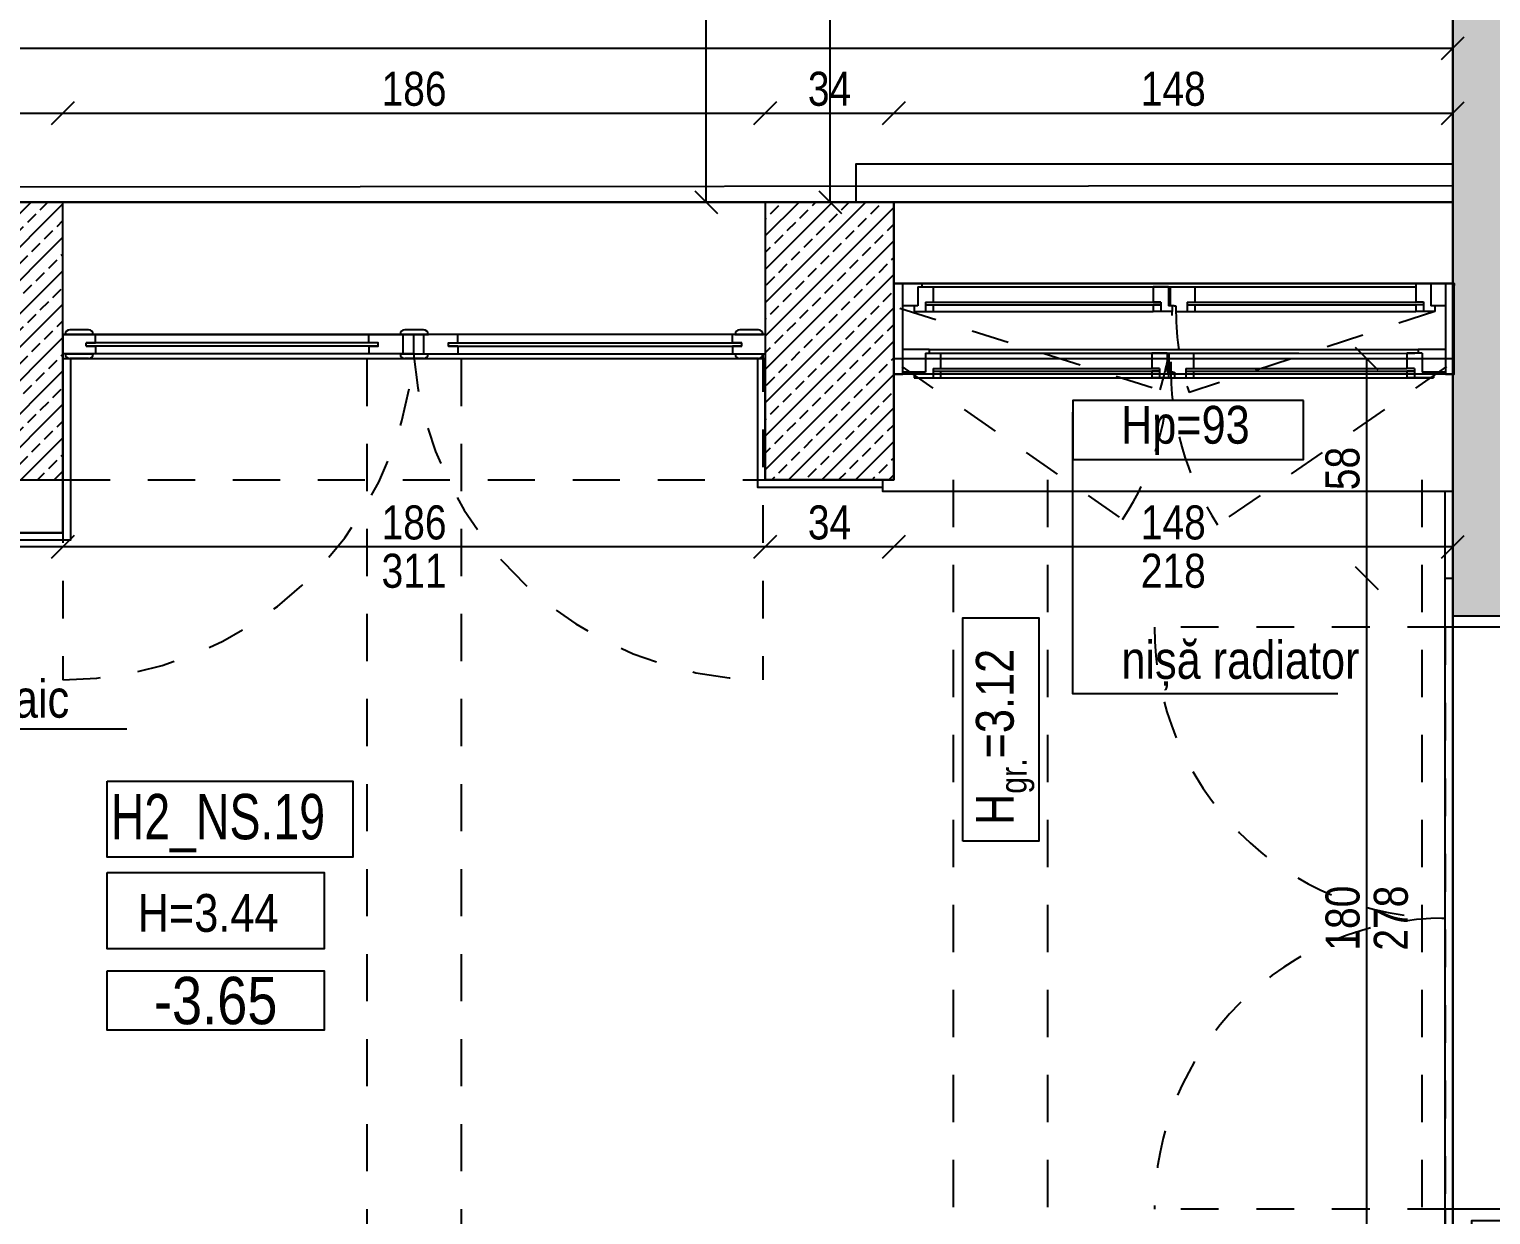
# Model space of a CAD drawing. Header units: metres. Extents: x 493 to 630, y -132 to -15.
# Drawn here: x 550.016 to 553.886, y -82.07 to -78.932 of the extents above; entities that cross this region are included whole.
import ezdxf
from ezdxf import colors
from ezdxf.entities.mleader import LeaderData, LeaderLine
from ezdxf.enums import TextEntityAlignment as Align
from ezdxf.math import Vec2, Vec3

# ---------------------------------------------------------------- set-up
doc = ezdxf.new("R2010")
doc.units = ezdxf.units.M
doc.header["$MEASUREMENT"] = 0
doc.header["$PDMODE"] = 3
doc.linetypes.add('HIDDEN', pattern=[0.375, 0.25, -0.125])
doc.linetypes.add('HIDDEN2', pattern=[0.1875, 0.125, -0.0625])
for name, color, linetype in [('a_caramida', 2, 'Continuous'), ('a_cote_100', 9, 'Continuous'), ('a_cote_50', 9, 'Continuous'), ('a_cote_500', 9, 'Continuous'), ('a_cote_nivel', 9, 'Continuous'), ('a_grinzi', 253, 'HIDDEN'), ('a_indicatii', 7, 'Continuous'), ('a_indicatii_text', 7, 'Continuous'), ('a_lemn', 22, 'Continuous'), ('a_pereti_hasuri', 253, 'Continuous'), ('a_punctat', 40, 'HIDDEN2'), ('a_scari_punctat', 40, 'HIDDEN2'), ('a_sticla', 4, 'Continuous'), ('a_tamplarie_ferestre', 6, 'Continuous'), ('a_tamplarie_usi', 6, 'Continuous'), ('a_text', 7, 'Continuous'), ('a_vederi', 74, 'Continuous'), ('a_vederi subtiri', 124, 'Continuous'), ('sticla', 140, 'Continuous')]:
    doc.layers.add(name, color=color, linetype=linetype)
doc.layers.add('a_suprafete', color=7, linetype='Continuous', plot=False)
doc.styles.add('ROMANS', font='ROMANS.shx', dxfattribs={"width": 0.75})
doc.styles.get("Standard").update_dxf_attribs({"font": 'ARIALN.TTF'})
doc.styles.add('Swiss Condensed Light', font='swisscl.ttf')
doc.dimstyles.new('50 cote', dxfattribs={"dimtxt": 0.09, "dimasz": 0.06, "dimexe": 0, "dimexo": 0, "dimgap": 0.018, "dimtad": 1, "dimdec": 1, "dimlfac": 100, "dimrnd": 0.5, "dimdsep": 46, "dimtxsty": 'Standard', "dimblk": 'OBLIQUE', "dimcen": 0.00045, "dimclrd": 256, "dimclrt": 4, "dimadec": 1, "dimazin": 0, "dimtfac": 1, "dimtdec": 1, "dimtix": 1, "dimtofl": 0, "dimtmove": 0, "dimatfit": 3, "dimldrblk": 'OBLIQUE', "dimfxl": 0, "dimtolj": 1, "dimtzin": 0, "dimarcsym": 0})
pattern_1 = [(45, (-4876.954644, 8292.469365), (-0.04419417382, 0.04419417382), []), (45, (-4876.91045, 8292.469365), (-0.04419417382, 0.04419417382), [0.03125, -0.015625])]

# ---------------------------------------------------------------- blocks, each defined once
blk = doc.blocks.new('_Oblique')
at = {"color": 0, "linetype": 'ByBlock', "lineweight": -2}
blk.add_line((-0.5, -0.5), (0.5, 0.5), dxfattribs=at)
blk = doc.blocks.new('*D49')
at = {"layer": 'a_cote_100', "lineweight": -2, "ltscale": 30}
blk.add_line((553.5579, -82.1846), (553.5579, -80.3846), dxfattribs=at)
at = {"layer": 'Defpoints', "color": 0, "ltscale": 30}
for p in [(553.5579, -80.3846), (553.7553, -80.3846), (553.8053, -82.1846)]:
    blk.add_point(p, dxfattribs=at)
at = {"layer": 'a_cote_100', "lineweight": -2, "ltscale": 30, "xscale": 0.06, "yscale": 0.06, "zscale": 0.06}
for p, rotation in [((553.5579, -80.3846), 90), ((553.5579, -82.1846), 270)]:
    blk.add_blockref('_Oblique', p, dxfattribs=dict(at, rotation=rotation))
at = {"layer": 'a_cote_100', "color": 4, "ltscale": 30, "char_height": 0.09, "attachment_point": 5, "rotation": 90}
for s, insert in [('\\A1;180', (553.4939, -81.2846)), ('\\A1;278', (553.6218, -81.2846))]:
    blk.add_mtext(s, dxfattribs=dict(at, insert=insert))
blk = doc.blocks.new('*D50')
at = {"layer": 'a_cote_100', "lineweight": -2, "ltscale": 30}
blk.add_line((553.5577, -80.3846), (553.5577, -79.8046), dxfattribs=at)
at = {"layer": 'Defpoints', "color": 0, "ltscale": 30}
for p in [(553.5577, -79.8046), (553.701, -79.8046), (553.7012, -80.3846)]:
    blk.add_point(p, dxfattribs=at)
at = {"layer": 'a_cote_100', "lineweight": -2, "ltscale": 30, "xscale": 0.06, "yscale": 0.06, "zscale": 0.06}
for p, rotation in [((553.5577, -79.8046), 90), ((553.5577, -80.3846), 270)]:
    blk.add_blockref('_Oblique', p, dxfattribs=dict(at, rotation=rotation))
at = {"layer": 'a_cote_100', "color": 4, "ltscale": 30, "insert": (553.4937, -80.0946), "char_height": 0.09, "attachment_point": 5, "rotation": 90}
blk.add_mtext('\\A1;58', dxfattribs=at)
blk = doc.blocks.new('COTE_NIVEL_DRAFT')
at = {"layer": 'a_cote_nivel'}
blk.add_lwpolyline([(-27.5, -2.5), (27.5, -2.5), (27.5, -17.5), (-27.5, -17.5)], close=True, dxfattribs=at)
blk = doc.blocks.new('cota nivel')
at = {"layer": 'a_cote_nivel', "xscale": 1.272727272727934, "yscale": 1.272727272727934, "zscale": 1.272727272727934}
blk.add_blockref('COTE_NIVEL_DRAFT', (0, 12.73), dxfattribs=at)
at = {"layer": 'a_cote_nivel', "style": 'ROMANS', "width": 0.6}
blk.add_attdef('COTA', text='', height=15.27, dxfattribs=at).set_placement((0, 0), align=Align.MIDDLE_CENTER)
blk = doc.blocks.new('*D98')
at = {"layer": 'a_cote_100', "lineweight": -2, "ltscale": 30}
blk.add_line((553.7853, -80.3019), (552.3053, -80.3019), dxfattribs=at)
at = {"layer": 'Defpoints', "color": 0, "ltscale": 30}
for p in [(552.3053, -80.0078), (553.7853, -80.0228), (552.3053, -80.3019)]:
    blk.add_point(p, dxfattribs=at)
at = {"layer": 'a_cote_100', "lineweight": -2, "ltscale": 30, "xscale": 0.06, "yscale": 0.06, "zscale": 0.06, "rotation": 180}
blk.add_blockref('_Oblique', (552.3053, -80.3019), dxfattribs=at)
at = {"layer": 'a_cote_100', "lineweight": -2, "ltscale": 30, "xscale": 0.06, "yscale": 0.06, "zscale": 0.06}
blk.add_blockref('_Oblique', (553.7853, -80.3019), dxfattribs=at)
at = {"layer": 'a_cote_100', "color": 4, "ltscale": 30, "char_height": 0.09, "attachment_point": 5}
for s, insert in [('\\A1;148', (553.0453, -80.2379)), ('\\A1;218', (553.0453, -80.3658))]:
    blk.add_mtext(s, dxfattribs=dict(at, insert=insert))
blk = doc.blocks.new('*D99')
at = {"layer": 'a_cote_100', "lineweight": -2, "ltscale": 30}
blk.add_line((552.3053, -80.3019), (551.9651, -80.3019), dxfattribs=at)
at = {"layer": 'Defpoints', "color": 0, "ltscale": 30}
for p in [(552.3053, -80.0078), (551.9651, -80.135), (551.9651, -80.3019)]:
    blk.add_point(p, dxfattribs=at)
at = {"layer": 'a_cote_100', "lineweight": -2, "ltscale": 30, "xscale": 0.06, "yscale": 0.06, "zscale": 0.06, "rotation": 180}
blk.add_blockref('_Oblique', (551.9651, -80.3019), dxfattribs=at)
at = {"layer": 'a_cote_100', "lineweight": -2, "ltscale": 30, "xscale": 0.06, "yscale": 0.06, "zscale": 0.06}
blk.add_blockref('_Oblique', (552.3053, -80.3019), dxfattribs=at)
at = {"layer": 'a_cote_100', "color": 4, "ltscale": 30, "insert": (552.1352, -80.2379), "char_height": 0.09, "attachment_point": 5}
blk.add_mtext('\\A1;34', dxfattribs=at)
blk = doc.blocks.new('*D100')
at = {"layer": 'a_cote_100', "lineweight": -2, "ltscale": 30}
blk.add_line((551.9651, -80.3019), (550.1053, -80.3019), dxfattribs=at)
at = {"layer": 'Defpoints', "color": 0, "ltscale": 30}
for p in [(550.1053, -80.135), (551.9651, -80.135), (550.1053, -80.3019)]:
    blk.add_point(p, dxfattribs=at)
at = {"layer": 'a_cote_100', "lineweight": -2, "ltscale": 30, "xscale": 0.06, "yscale": 0.06, "zscale": 0.06, "rotation": 180}
blk.add_blockref('_Oblique', (550.1053, -80.3019), dxfattribs=at)
at = {"layer": 'a_cote_100', "lineweight": -2, "ltscale": 30, "xscale": 0.06, "yscale": 0.06, "zscale": 0.06}
blk.add_blockref('_Oblique', (551.9651, -80.3019), dxfattribs=at)
at = {"layer": 'a_cote_100', "color": 4, "ltscale": 30, "char_height": 0.09, "attachment_point": 5}
for s, insert in [('\\A1;186', (551.0352, -80.2379)), ('\\A1;311', (551.0352, -80.3658))]:
    blk.add_mtext(s, dxfattribs=dict(at, insert=insert))
blk = doc.blocks.new('*D101')
at = {"layer": 'a_cote_100', "lineweight": -2, "ltscale": 30}
blk.add_line((550.1053, -80.3019), (549.7453, -80.3019), dxfattribs=at)
at = {"layer": 'Defpoints', "color": 0, "ltscale": 30}
for p in [(549.7453, -80.135), (550.1053, -80.135), (549.7453, -80.3019)]:
    blk.add_point(p, dxfattribs=at)
at = {"layer": 'a_cote_100', "lineweight": -2, "ltscale": 30, "xscale": 0.06, "yscale": 0.06, "zscale": 0.06, "rotation": 180}
blk.add_blockref('_Oblique', (549.7453, -80.3019), dxfattribs=at)
at = {"layer": 'a_cote_100', "lineweight": -2, "ltscale": 30, "xscale": 0.06, "yscale": 0.06, "zscale": 0.06}
blk.add_blockref('_Oblique', (550.1053, -80.3019), dxfattribs=at)
at = {"layer": 'a_cote_100', "color": 4, "ltscale": 30, "insert": (549.9253, -80.2379), "char_height": 0.09, "attachment_point": 5}
blk.add_mtext('\\A1;36', dxfattribs=at)
blk = doc.blocks.new('tampalrie subsol')
at = {"layer": 'a_punctat', "ltscale": 0.3}
for p, q in [((552.3216, -79.67), (553.0102, -79.8865)), ((553.7374, -79.6788), (553.0869, -79.8937)), ((552.3267, -79.825), (552.9112, -80.2293)), ((553.7688, -79.825), (553.1621, -80.2436))]:
    blk.add_line(p, q, dxfattribs=at)
for centre, radius, start, end in [((552.3591, -79.6792), 0.6832, 342.3399, 360), ((553.7374, -79.6788), 0.685, 180.0324, 198.2795), ((552.301, -79.8235), 0.7328, 326.3732, 0.6636), ((553.7934, -79.8299), 0.7547, 178.6926, 213.2324)]:
    blk.add_arc(centre, radius, start, end, dxfattribs=at)
at = {"layer": 'a_tamplarie_usi'}
for p, q in [((552.3791, -79.6046), (552.3291, -79.6046)), ((552.3691, -79.6142), (552.3691, -79.6642)), ((552.3691, -79.6142), (552.4091, -79.6142)), ((552.3791, -79.6042), (552.3791, -79.6142)), ((552.4091, -79.6142), (552.4091, -79.6542)), ((553.0324, -79.6142), (552.9924, -79.6142)), ((552.9924, -79.6142), (552.9924, -79.6542)), ((553.0324, -79.6142), (553.0324, -79.6642)), ((553.0374, -79.6142), (553.1024, -79.6142)), ((553.0374, -79.6142), (553.0374, -79.6642)), ((553.1024, -79.6142), (553.1024, -79.6542)), ((553.7274, -79.6046), (553.6874, -79.6046)), ((553.6874, -79.6046), (553.6874, -79.6542)), ((553.7655, -79.6046), (553.7274, -79.6046)), ((553.7274, -79.6046), (553.7274, -79.6638)), ((552.3691, -79.6642), (552.3291, -79.6642)), ((552.3591, -79.6642), (552.3591, -79.6792)), ((552.3891, -79.6542), (552.3891, -79.6792)), ((552.3891, -79.6542), (552.4091, -79.6542)), ((552.3891, -79.6612), (552.4091, -79.6612)), ((552.4091, -79.6612), (552.4091, -79.6792)), ((553.0124, -79.6542), (552.9924, -79.6542)), ((553.0124, -79.6612), (552.9924, -79.6612)), ((552.9924, -79.6612), (552.9924, -79.6792)), ((553.0124, -79.6542), (553.0124, -79.6792)), ((553.0474, -79.6642), (553.0324, -79.6642)), ((553.0424, -79.6642), (553.0424, -79.6792)), ((553.0474, -79.6642), (553.0524, -79.6642)), ((553.0524, -79.6642), (553.0524, -79.6792)), ((553.0824, -79.6542), (553.0824, -79.6792)), ((553.0824, -79.6542), (553.1024, -79.6542)), ((553.0824, -79.6612), (553.1024, -79.6612)), ((553.1024, -79.6612), (553.1024, -79.6792)), ((553.7074, -79.6542), (553.6874, -79.6542)), ((553.6874, -79.6608), (553.6874, -79.6788)), ((553.7074, -79.6612), (553.6874, -79.6612)), ((553.7074, -79.6538), (553.7074, -79.6788)), ((553.7655, -79.6638), (553.7274, -79.6638)), ((553.7374, -79.6638), (553.7374, -79.6788)), ((552.3591, -79.6792), (552.4091, -79.6792)), ((553.0424, -79.6792), (552.9924, -79.6792)), ((553.0524, -79.6792), (553.1024, -79.6792)), ((553.7374, -79.6788), (553.6874, -79.6788)), ((552.3991, -79.7796), (552.3291, -79.7796)), ((552.3991, -79.7796), (552.3991, -79.7896)), ((553.7655, -79.7796), (553.6938, -79.7796)), ((553.6938, -79.7796), (553.6938, -79.7896)), ((552.3891, -79.7896), (552.3891, -79.8396)), ((552.3891, -79.7896), (552.4291, -79.7896)), ((552.4291, -79.7896), (552.4291, -79.8296)), ((553.0288, -79.7896), (552.9888, -79.7896)), ((552.9888, -79.7896), (552.9888, -79.8296)), ((553.0288, -79.7896), (553.0288, -79.8396)), ((553.0338, -79.7896), (553.0988, -79.7896)), ((553.0338, -79.7896), (553.0338, -79.8396)), ((553.0988, -79.7896), (553.0988, -79.8296)), ((553.7038, -79.7896), (553.6638, -79.7896)), ((553.6638, -79.7896), (553.6638, -79.8299)), ((553.7038, -79.7896), (553.7038, -79.8396)), ((552.3891, -79.8396), (552.3291, -79.8396)), ((552.3591, -79.8396), (552.3591, -79.8546)), ((552.3591, -79.8546), (552.4291, -79.8546)), ((552.4091, -79.8296), (552.4091, -79.8546)), ((552.4091, -79.8296), (552.4291, -79.8296)), ((552.4091, -79.8366), (552.4291, -79.8366)), ((552.4291, -79.8366), (552.4291, -79.8546)), ((553.0088, -79.8296), (552.9888, -79.8296)), ((553.0088, -79.8366), (552.9888, -79.8366)), ((552.9888, -79.8366), (552.9888, -79.8546)), ((553.0388, -79.8546), (552.9888, -79.8546)), ((553.0088, -79.8296), (553.0088, -79.8546)), ((553.0438, -79.8396), (553.0288, -79.8396)), ((553.0388, -79.8396), (553.0388, -79.8546)), ((553.0438, -79.8396), (553.0488, -79.8396)), ((553.0488, -79.8396), (553.0488, -79.8546)), ((553.0488, -79.8546), (553.0988, -79.8546)), ((553.0788, -79.8296), (553.0788, -79.8546)), ((553.0788, -79.8296), (553.0988, -79.8296)), ((553.0788, -79.8366), (553.0988, -79.8366)), ((553.0988, -79.8366), (553.0988, -79.8546)), ((553.6838, -79.8299), (553.6638, -79.8299)), ((553.6838, -79.8369), (553.6638, -79.8369)), ((553.6638, -79.8369), (553.6638, -79.8546)), ((553.7338, -79.8546), (553.6638, -79.8546)), ((553.6838, -79.8299), (553.6838, -79.8546)), ((553.7655, -79.8396), (553.7038, -79.8396)), ((553.7338, -79.8396), (553.7338, -79.8546))]:
    blk.add_line(p, q, dxfattribs=at)
for points in [[(552.3291, -79.6046), (552.3053, -79.6046), (552.3053, -79.8449), (552.3291, -79.8449)], [(553.7893, -79.6046), (553.7655, -79.6046), (553.7655, -79.8446), (553.7893, -79.8446)]]:
    blk.add_lwpolyline(points, close=True, dxfattribs=at)
for points in [[(553.7674, -79.6046), (553.7893, -79.6046), (553.7893, -79.6101)], [(553.777, -79.6056), (553.777, -79.6056)], [(553.7874, -79.8446), (553.7655, -79.8446)], [(553.7838, -79.8446), (553.7838, -79.8446)]]:
    blk.add_lwpolyline(points, dxfattribs=at)
at = {"layer": 'a_vederi subtiri'}
for p, q in [((552.4091, -79.6792), (552.9924, -79.6792)), ((553.1024, -79.6788), (553.6874, -79.6788)), ((552.4216, -79.8546), (553.7338, -79.8546))]:
    blk.add_line(p, q, dxfattribs=at)
for points in [[(552.3791, -79.6046), (553.3797, -79.6046), (553.6874, -79.6046)], [(552.4052, -79.6142), (553.3798, -79.6142), (553.6874, -79.6142)], [(552.3991, -79.7796), (553.3776, -79.7796), (553.6938, -79.78)], [(552.4291, -79.7896), (553.3776, -79.7896), (553.6838, -79.79)]]:
    blk.add_lwpolyline(points, dxfattribs=at)
at = {"layer": 'sticla'}
for p, q in [((552.4091, -79.6542), (553.0124, -79.6542)), ((552.4091, -79.6612), (553.0124, -79.6612)), ((553.0824, -79.6542), (553.6874, -79.6542)), ((553.0824, -79.6612), (553.6874, -79.6612)), ((552.4291, -79.8296), (553.0088, -79.8296)), ((552.4291, -79.8366), (553.0088, -79.8366)), ((553.0788, -79.8296), (553.6638, -79.8296)), ((553.0788, -79.8366), (553.6838, -79.8366))]:
    blk.add_line(p, q, dxfattribs=at)
blk = doc.blocks.new('*D1158')
at = {"layer": 'a_cote_50', "lineweight": -2, "ltscale": 0.3}
blk.add_line((-7.3218, -53.4339), (-6.9618, -53.4339), dxfattribs=at)
at = {"layer": 'Defpoints', "color": 0, "ltscale": 0.3}
for p in [(-6.9618, -53.4339), (-7.3218, -53.6694), (-6.9618, -53.6694)]:
    blk.add_point(p, dxfattribs=at)
at = {"layer": 'a_cote_50', "lineweight": -2, "ltscale": 0.3, "xscale": 0.06, "yscale": 0.06, "zscale": 0.06}
for p, rotation in [((-7.3218, -53.4339), 179.9999999999994), ((-6.9618, -53.4339), 359.9999999999994)]:
    blk.add_blockref('_Oblique', p, dxfattribs=dict(at, rotation=rotation))
at = {"layer": 'a_cote_50', "color": 4, "ltscale": 0.3, "insert": (-7.1418, -53.37), "char_height": 0.09, "attachment_point": 5}
blk.add_mtext('\\A1;36', dxfattribs=at)
blk = doc.blocks.new('*D1159')
at = {"layer": 'a_cote_50', "lineweight": -2, "ltscale": 0.3}
blk.add_line((-6.9618, -53.4339), (-5.102, -53.4339), dxfattribs=at)
at = {"layer": 'Defpoints', "color": 0, "ltscale": 0.3}
for p in [(-5.102, -53.4339), (-6.9618, -53.6694), (-5.102, -53.6694)]:
    blk.add_point(p, dxfattribs=at)
at = {"layer": 'a_cote_50', "lineweight": -2, "ltscale": 0.3, "xscale": 0.06, "yscale": 0.06, "zscale": 0.06}
for p, rotation in [((-6.9618, -53.4339), 179.9999999999994), ((-5.102, -53.4339), 359.9999999999994)]:
    blk.add_blockref('_Oblique', p, dxfattribs=dict(at, rotation=rotation))
at = {"layer": 'a_cote_50', "color": 4, "ltscale": 0.3, "insert": (-6.0319, -53.37), "char_height": 0.09, "attachment_point": 5}
blk.add_mtext('\\A1;186', dxfattribs=at)
blk = doc.blocks.new('*D1160')
at = {"layer": 'a_cote_50', "lineweight": -2, "ltscale": 0.3}
blk.add_line((-5.102, -53.4339), (-4.7618, -53.4339), dxfattribs=at)
at = {"layer": 'Defpoints', "color": 0, "ltscale": 0.3}
for p in [(-4.7618, -53.4339), (-5.102, -53.6694), (-4.7618, -53.6694)]:
    blk.add_point(p, dxfattribs=at)
at = {"layer": 'a_cote_50', "lineweight": -2, "ltscale": 0.3, "xscale": 0.06, "yscale": 0.06, "zscale": 0.06}
for p, rotation in [((-5.102, -53.4339), 179.9999999999994), ((-4.7618, -53.4339), 359.9999999999994)]:
    blk.add_blockref('_Oblique', p, dxfattribs=dict(at, rotation=rotation))
at = {"layer": 'a_cote_50', "color": 4, "ltscale": 0.3, "insert": (-4.9319, -53.37), "char_height": 0.09, "attachment_point": 5}
blk.add_mtext('\\A1;34', dxfattribs=at)
blk = doc.blocks.new('*D1161')
at = {"layer": 'a_cote_50', "lineweight": -2, "ltscale": 0.3}
blk.add_line((-4.7618, -53.4339), (-3.2821, -53.4339), dxfattribs=at)
at = {"layer": 'Defpoints', "color": 0, "ltscale": 0.3}
for p in [(-3.2821, -53.4339), (-4.7618, -53.6694), (-3.2821, -53.6694)]:
    blk.add_point(p, dxfattribs=at)
at = {"layer": 'a_cote_50', "lineweight": -2, "ltscale": 0.3, "xscale": 0.06, "yscale": 0.06, "zscale": 0.06}
for p, rotation in [((-4.7618, -53.4339), 179.9999999999994), ((-3.2821, -53.4339), 359.9999999999994)]:
    blk.add_blockref('_Oblique', p, dxfattribs=dict(at, rotation=rotation))
at = {"layer": 'a_cote_50', "color": 4, "ltscale": 0.3, "insert": (-4.0219, -53.37), "char_height": 0.09, "attachment_point": 5}
blk.add_mtext('\\A1;148', dxfattribs=at)
blk = doc.blocks.new('*D1162')
at = {"layer": 'a_cote_50', "lineweight": -2, "ltscale": 0.3}
blk.add_line((-52.8521, -53.2624), (-3.2821, -53.2624), dxfattribs=at)
at = {"layer": 'Defpoints', "color": 0, "ltscale": 0.3}
for p in [(-3.2821, -53.2624), (-52.8521, -53.6694), (-3.2821, -53.6694)]:
    blk.add_point(p, dxfattribs=at)
at = {"layer": 'a_cote_50', "lineweight": -2, "ltscale": 0.3, "xscale": 0.06, "yscale": 0.06, "zscale": 0.06, "rotation": 180}
blk.add_blockref('_Oblique', (-52.8521, -53.2624), dxfattribs=at)
at = {"layer": 'a_cote_50', "lineweight": -2, "ltscale": 0.3, "xscale": 0.06, "yscale": 0.06, "zscale": 0.06}
blk.add_blockref('_Oblique', (-3.2821, -53.2624), dxfattribs=at)
at = {"layer": 'a_cote_50', "color": 4, "ltscale": 0.3, "insert": (-28.0671, -53.1984), "char_height": 0.09, "attachment_point": 5}
blk.add_mtext('\\A1;4957', dxfattribs=at)
blk = doc.blocks.new('*D1227')
at = {"layer": 'a_cote_50', "lineweight": -2, "ltscale": 0.3}
blk.add_line((-5.2586, -53.6694), (-5.2586, -38.3094), dxfattribs=at)
at = {"layer": 'Defpoints', "color": 0, "ltscale": 0.3}
for p in [(-5.2586, -38.3094), (-3.282, -38.3094), (-3.282, -53.6694)]:
    blk.add_point(p, dxfattribs=at)
at = {"layer": 'a_cote_50', "lineweight": -2, "ltscale": 0.3, "xscale": 0.06, "yscale": 0.06, "zscale": 0.06}
for p, rotation in [((-5.2586, -38.3094), 90), ((-5.2586, -53.6694), 270)]:
    blk.add_blockref('_Oblique', p, dxfattribs=dict(at, rotation=rotation))
at = {"layer": 'a_cote_50', "color": 4, "ltscale": 0.3, "insert": (-5.3225, -45.9894), "char_height": 0.09, "attachment_point": 5, "rotation": 90}
blk.add_mtext('\\A1;1536', dxfattribs=at)
blk = doc.blocks.new('*D1238')
at = {"layer": 'a_cote_50', "lineweight": -2, "ltscale": 0.3}
blk.add_line((-4.9302, -53.6694), (-4.9302, -51.4194), dxfattribs=at)
at = {"layer": 'Defpoints', "color": 0, "ltscale": 0.3}
for p in [(-4.9302, -51.4194), (-4.6553, -51.4194), (-4.6553, -53.6694)]:
    blk.add_point(p, dxfattribs=at)
at = {"layer": 'a_cote_50', "lineweight": -2, "ltscale": 0.3, "xscale": 0.06, "yscale": 0.06, "zscale": 0.06}
for p, rotation in [((-4.9302, -51.4194), 90), ((-4.9302, -53.6694), 270)]:
    blk.add_blockref('_Oblique', p, dxfattribs=dict(at, rotation=rotation))
at = {"layer": 'a_cote_50', "color": 4, "ltscale": 0.3, "insert": (-4.9942, -52.5444), "char_height": 0.09, "attachment_point": 5, "rotation": 90}
blk.add_mtext('\\A1;225', dxfattribs=at)
blk = doc.blocks.new('COTE EXY')
at = {"layer": 'a_cote_50', "ltscale": 0.3}
for base, p1, p2, picture, middle in [((-5.2586, -38.3094), (-3.282, -53.6694), (-3.282, -38.3094), '*D1227', (-5.3225, -45.9894)), ((-4.9302, -51.4194), (-4.6553, -53.6694), (-4.6553, -51.4194), '*D1238', (-4.9942, -52.5444))]:
    dim = blk.add_linear_dim(base=base, p1=p1, p2=p2, angle=90, dimstyle='50 cote', dxfattribs=at)
    dim.commit()
    dim.dimension.update_dxf_attribs({"geometry": picture, "text_midpoint": middle})
dim = blk.add_linear_dim(base=(-3.2821, -53.2624), p1=(-52.8521, -53.6694), p2=(-3.2821, -53.6694), dimstyle='50 cote', dxfattribs=at)
dim.commit()
dim.dimension.update_dxf_attribs({"geometry": '*D1162', "text_midpoint": (-28.0671, -53.1984)})
for base, p1, p2, picture, middle in [((-6.9618, -53.4339), (-7.3218, -53.6694), (-6.9618, -53.6694), '*D1158', (-7.1418, -53.37)), ((-5.102, -53.4339), (-6.9618, -53.6694), (-5.102, -53.6694), '*D1159', (-6.0319, -53.37)), ((-4.7618, -53.4339), (-5.102, -53.6694), (-4.7618, -53.6694), '*D1160', (-4.9319, -53.37)), ((-3.2821, -53.4339), (-4.7618, -53.6694), (-3.2821, -53.6694), '*D1161', (-4.0219, -53.37))]:
    dim = blk.add_linear_dim(base=base, p1=p1, p2=p2, angle=180, dimstyle='50 cote', override={"dimtmove": 1}, dxfattribs=at)
    dim.commit()
    dim.dimension.update_dxf_attribs({"geometry": picture, "text_midpoint": middle})

msp = doc.modelspace()

# ---------------------------------------------------------------- hatches: boundary and pattern name
at = {"layer": 'a_pereti_hasuri', "ltscale": 0.3}
h = msp.add_hatch(dxfattribs=at)
h.set_pattern_fill('ANSI33', color=256, scale=0.25, style=0)
h.set_pattern_definition(pattern_1)
edge = h.paths.add_edge_path()
edge.add_line((553.5851, -64.0309), (553.5851, -64.8596))
edge.add_line((553.5851, -64.8596), (554.0851, -64.8596))
edge.add_line((554.0851, -64.8596), (554.0851, -64.4396))
edge.add_line((554.0851, -64.4396), (558.4151, -64.4396))
edge.add_line((558.4151, -64.4396), (558.4151, -65.8896))
edge.add_line((558.4151, -65.8896), (560.1551, -65.8896))
edge.add_line((560.1551, -65.8896), (560.1551, -71.7996))
edge.add_line((560.1551, -71.7996), (557.2551, -71.7996))
edge.add_line((557.2551, -71.7996), (557.2551, -72.5796))
edge.add_line((557.2551, -72.5796), (556.7551, -72.5796))
edge.add_line((556.7551, -72.5796), (556.7551, -73.0496))
edge.add_line((556.7551, -73.0496), (557.3251, -73.0496))
edge.add_line((557.3251, -73.0496), (557.3251, -73.2496))
edge.add_line((557.3251, -73.2496), (557.8251, -73.2496))
edge.add_line((557.8251, -73.2496), (557.8251, -74.3996))
edge.add_line((557.8251, -74.3996), (557.3251, -74.3996))
edge.add_line((557.3251, -74.3996), (557.3251, -78.5696))
edge.add_line((557.3251, -78.5696), (556.5351, -78.5696))
edge.add_line((556.5351, -78.5696), (556.5351, -79.5396))
edge.add_line((556.5351, -79.5396), (556.3651, -79.5396))
edge.add_line((556.3651, -79.5396), (556.3651, -79.9896))
edge.add_line((556.3651, -79.9896), (554.8351, -79.9896))
edge.add_line((554.8351, -79.9896), (554.8351, -79.5396))
edge.add_line((554.8351, -79.5396), (554.1851, -79.5396))
edge.add_line((554.1851, -79.5396), (554.1851, -78.8996))
edge.add_line((554.1851, -78.8996), (553.7851, -78.8996))
edge.add_line((553.7851, -78.8996), (553.7851, -79.3896))
edge.add_line((553.7851, -79.3896), (553.7853, -80.4846))
edge.add_line((553.7853, -80.4846), (554.2605, -80.4846))
edge.add_line((554.2605, -80.4846), (554.2605, -80.1046))
edge.add_line((554.2605, -80.1046), (560.5705, -80.1046))
edge.add_line((560.5705, -80.1046), (560.5705, -80.0946))
edge.add_line((560.5705, -80.0946), (560.6605, -80.0946))
edge.add_line((560.6605, -80.0946), (560.9305, -79.8546))
edge.add_line((560.9305, -79.8546), (560.9305, -75.4046))
edge.add_line((560.9305, -75.4046), (561.3189, -75.4046))
edge.add_line((561.3189, -75.4046), (561.3205, -74.5846))
edge.add_line((561.3205, -74.5846), (560.8355, -74.5846))
edge.add_line((560.8355, -74.5846), (560.8355, -73.9843))
edge.add_line((560.8355, -73.9843), (560.5922, -73.9843))
edge.add_line((560.5922, -73.9843), (560.5922, -74.0643))
edge.add_line((560.5922, -74.0643), (560.1022, -74.0643))
edge.add_line((560.1022, -74.0643), (560.1022, -74.5943))
edge.add_line((560.1022, -74.5943), (559.7172, -74.5943))
edge.add_line((559.7172, -74.5943), (559.7172, -74.7343))
edge.add_line((559.7172, -74.7343), (559.9022, -74.7343))
edge.add_line((559.9022, -74.7343), (559.9022, -75.3843))
edge.add_line((559.9022, -75.3843), (560.3822, -75.3843))
edge.add_line((560.3822, -75.3843), (560.3822, -79.8543))
edge.add_line((560.3822, -79.8543), (557.9322, -79.8543))
edge.add_line((557.9322, -79.8543), (557.9322, -75.3843))
edge.add_line((557.9322, -75.3843), (558.6822, -75.3843))
edge.add_line((558.6822, -75.3843), (558.6822, -74.7343))
edge.add_line((558.6822, -74.7343), (558.8772, -74.7343))
edge.add_line((558.8772, -74.7343), (558.8772, -74.5943))
edge.add_line((558.8772, -74.5943), (557.8972, -74.5943))
edge.add_line((557.8972, -74.5943), (557.8972, -72.4143))
edge.add_line((557.8972, -72.4143), (558.4263, -72.4143))
edge.add_line((558.4263, -72.4143), (558.4263, -72.2143))
edge.add_line((558.4263, -72.2143), (559.6263, -72.2143))
edge.add_line((559.6263, -72.2143), (559.6262, -72.4157))
edge.add_line((559.6262, -72.4157), (559.9886, -72.4143))
edge.add_line((559.9886, -72.4143), (560.1072, -72.7643))
edge.add_line((560.1072, -72.7643), (560.1072, -72.9543))
edge.add_line((560.1072, -72.9543), (560.5922, -72.9543))
edge.add_line((560.5922, -72.9543), (560.5922, -73.0343))
edge.add_line((560.5922, -73.0343), (560.8355, -73.0343))
edge.add_line((560.8355, -73.0343), (560.8355, -72.7243))
edge.add_line((560.8355, -72.7243), (562.8755, -72.7243))
edge.add_line((562.8755, -72.7243), (562.8755, -74.6143))
edge.add_line((562.8755, -74.6143), (562.4205, -74.6143))
edge.add_line((562.4205, -74.6143), (562.4205, -75.4343))
edge.add_line((562.4205, -75.4343), (562.9905, -75.4343))
edge.add_line((562.9905, -75.4343), (562.9905, -77.9346))
edge.add_line((562.9905, -77.9346), (563.3205, -77.9346))
edge.add_line((563.3205, -77.9346), (563.3205, -75.4543))
edge.add_line((563.3205, -75.4543), (564.3507, -75.4543))
edge.add_line((564.3507, -75.4543), (564.3507, -74.9543))
edge.add_arc((564.8611, -76.0494), 1.2082, 63.4858, 114.9902, ccw=False)
edge.add_line((565.4005, -74.9682), (565.4005, -75.4543))
edge.add_line((565.4005, -75.4543), (570.1405, -75.4543))
edge.add_line((570.1405, -75.4543), (570.1405, -77.0396))
edge.add_line((570.1405, -77.0396), (570.8655, -77.0396))
edge.add_line((570.8655, -77.0396), (570.8655, -74.7411))
edge.add_line((570.8655, -74.7411), (570.6253, -74.7411))
edge.add_line((570.6253, -74.7411), (570.6253, -73.8333))
edge.add_line((570.6253, -73.8333), (569.7451, -73.8333))
edge.add_line((569.7451, -73.8333), (569.7451, -74.5033))
edge.add_line((569.7451, -74.5033), (563.8051, -74.5033))
edge.add_line((563.8051, -74.5033), (563.8051, -70.1633))
edge.add_line((563.8051, -70.1633), (562.9151, -70.1633))
edge.add_line((562.9151, -70.1633), (562.9151, -70.1933))
edge.add_line((562.9151, -70.1933), (562.9151, -72.3733))
edge.add_line((562.9151, -72.3733), (560.8151, -72.3733))
edge.add_line((560.8151, -72.3733), (560.8151, -70.2533))
edge.add_line((560.8151, -70.2533), (560.8151, -63.7033))
edge.add_line((560.8151, -63.7033), (561.1751, -63.7033))
edge.add_line((561.1751, -63.7033), (561.1751, -63.3461))
edge.add_line((561.1751, -63.3461), (560.7751, -63.3461))
edge.add_line((560.7751, -63.3461), (560.7751, -63.0761))
edge.add_line((560.7751, -63.0761), (560.1051, -63.0761))
edge.add_line((560.1051, -63.0761), (560.1051, -63.5161))
edge.add_line((560.1051, -63.5161), (552.9251, -63.5161))
edge.add_line((552.9251, -63.5161), (552.9251, -62.9761))
edge.add_line((552.9251, -62.9761), (552.4201, -62.9761))
edge.add_line((552.4201, -62.9761), (552.4276, -64.0296))
edge.add_line((552.4276, -64.0296), (553.5851, -64.0296))
h = msp.add_hatch(dxfattribs=at)
h.set_pattern_fill('ANSI33', color=256, scale=0.25, style=0)
h.set_pattern_definition(pattern_1)
h.paths.add_polyline_path([(549.7453, -79.3896), (549.7453, -80.1246), (550.1053, -80.1246), (550.1053, -79.3896)])
h.paths.add_polyline_path([(552.2551, -79.3896), (551.9651, -79.3896), (551.9651, -80.1246), (552.2551, -80.1246), (552.3053, -80.1246), (552.3053, -79.3896)])

# ---------------------------------------------------------------- linework, layer by layer
at = {"layer": 'a_caramida', "ltscale": 0.3}
msp.add_lwpolyline([(557.3251, -74.3996), (557.3251, -78.5696), (556.5351, -78.5696), (556.5351, -79.5396), (556.3651, -79.5396), (556.3651, -79.9896), (554.8351, -79.9896), (554.8351, -79.5396), (554.1851, -79.5396), (554.1851, -78.8996), (553.7851, -78.8996), (553.7851, -79.3896), (553.7851, -79.3896), (553.7853, -80.4846), (554.2605, -80.4846), (554.2605, -80.1046), (560.5705, -80.1046)], dxfattribs=at)
for points in [[(549.7453, -79.3896), (549.7453, -80.1246), (550.1053, -80.1246), (550.1053, -79.3896)], [(552.2551, -79.3896), (551.9651, -79.3896), (551.9651, -80.1246), (552.2551, -80.1246), (552.3053, -80.1246), (552.3053, -79.3896)]]:
    msp.add_lwpolyline(points, close=True, dxfattribs=at)
at = {"layer": 'a_cote_50', "ltscale": 0.3}
for points in [[(568.7453, -89.1211), (570.9453, -89.1211), (570.9453, -40.2745), (567.4818, -40.5631), (568.5645, -28.8028), (539.9527, -21.8688), (539.835, -22.3547), (536.1514, -21.462), (536.2469, -30.2915), (538.1811, -30.7603), (536.881, -36.125), (548.6367, -38.9739), (557.2625, -41.0914), (557.2618, -51.3164), (560.1356, -51.3166), (560.1356, -58.222), (560.1356, -71.7996), (557.2551, -71.7996), (557.3251, -78.5696), (553.7851, -78.5696), (553.7851, -89.1211), (570.9453, -89.1211)], [(504.215, -79.3896), (553.7851, -79.3896), (553.7851, -72.7776), (553.5851, -72.7776), (553.5851, -64.0296), (552.4276, -64.0296), (552.4276, -58.3506), (560.1351, -58.3506), (560.1351, -51.3166), (557.296, -51.3164), (557.2625, -41.0914)], [(506.1203, -92.7946), (504.215, -79.3896), (553.7849, -79.3453)]]:
    msp.add_lwpolyline(points, dxfattribs=at)
at = {"layer": 'a_cote_50', "color": 242, "ltscale": 0.3}
msp.add_lwpolyline([(568.7453, -92.7946), (568.7453, -83.0646), (553.7853, -83.0646), (553.785, -79.3896), (504.215, -79.3896), (506.1203, -92.7946)], close=True, dxfattribs=at)
at = {"layer": 'a_cote_500', "ltscale": 0.3}
msp.add_lwpolyline([(553.4811, -80.691), (552.779, -80.691), (552.779, -79.9456)], dxfattribs=at)
at = {"layer": 'a_grinzi', "ltscale": 0.5}
for points in [[(551.9651, -79.3896), (550.1053, -79.3896)], [(550.9101, -79.8046), (550.9101, -84.0896)], [(551.1601, -79.8046), (551.1601, -84.0896)], [(550.1053, -80.1246), (551.9651, -80.1246)], [(552.4623, -80.1246), (552.4623, -84.0896)], [(552.7123, -80.1246), (552.7123, -84.0896)], [(553.7031, -80.1246), (553.7031, -84.0896)]]:
    msp.add_lwpolyline(points, dxfattribs=at)
at = {"layer": 'a_lemn', "ltscale": 0.3}
for p, q in [((550.1052, -79.7396), (551.0335, -79.7396)), ((550.1052, -79.7396), (550.1052, -79.7915)), ((550.1114, -79.7396), (550.1856, -79.7396)), ((550.1116, -79.7396), (550.187, -79.7396)), ((550.1734, -79.7272), (550.1239, -79.7272)), ((550.998, -79.7396), (551.0722, -79.7396)), ((550.9982, -79.7396), (551.0736, -79.7396)), ((550.9994, -79.7396), (550.9994, -79.7396)), ((551.006, -79.7915), (551.006, -79.7396)), ((551.06, -79.7272), (551.0106, -79.7272)), ((551.0335, -79.7396), (551.0335, -79.7396)), ((551.0335, -79.7396), (551.0335, -79.7915)), ((551.0335, -79.7396), (551.0336, -79.7396)), ((551.0335, -79.7396), (551.0335, -79.7915)), ((551.9651, -79.7396), (551.0336, -79.7396)), ((551.0611, -79.7915), (551.0611, -79.7396)), ((551.8848, -79.7396), (551.9589, -79.7396)), ((551.8849, -79.7396), (551.9603, -79.7396)), ((551.8862, -79.7396), (551.8862, -79.7396)), ((551.9467, -79.7272), (551.8973, -79.7272)), ((551.9651, -79.7396), (551.9651, -79.7915)), ((550.167, -79.7705), (550.167, -79.7618)), ((550.167, -79.7705), (550.1918, -79.7705)), ((551.9033, -79.7705), (551.8786, -79.7705)), ((551.9033, -79.7705), (551.9033, -79.7618)), ((551.0335, -79.7915), (550.1052, -79.7915)), ((550.1116, -79.7915), (550.187, -79.7915)), ((550.1734, -79.8039), (550.1239, -79.8039)), ((550.9982, -79.7915), (551.0736, -79.7915)), ((550.9994, -79.7915), (550.9994, -79.7915)), ((551.06, -79.8039), (551.0106, -79.8039)), ((551.0335, -79.7915), (551.9651, -79.7915)), ((551.8849, -79.7915), (551.9603, -79.7915)), ((551.8862, -79.7915), (551.8862, -79.7915)), ((551.9467, -79.8039), (551.8973, -79.8039))]:
    msp.add_line(p, q, dxfattribs=at)
for points in [[(550.167, -79.7618), (550.1918, -79.7618), (550.1918, -79.7396)], [(550.9406, -79.7705), (550.9406, -79.7618), (550.9158, -79.7618), (550.9158, -79.7396)], [(551.1265, -79.7705), (551.1265, -79.7618), (551.1512, -79.7618), (551.1512, -79.7396)], [(551.9033, -79.7618), (551.8786, -79.7618), (551.8786, -79.7396)], [(550.167, -79.7705), (550.1918, -79.7705), (550.1918, -79.7915)], [(550.9158, -79.7705), (550.9406, -79.7705), (550.9158, -79.7705), (550.9158, -79.7915)], [(551.1512, -79.7705), (551.1265, -79.7705), (551.1512, -79.7705), (551.1512, -79.7915)], [(551.9033, -79.7705), (551.8786, -79.7705), (551.8786, -79.7915)]]:
    msp.add_lwpolyline(points, dxfattribs=at)
for centre, start, end in [((550.1239, -79.7396), 90, 180), ((550.1734, -79.7396), 0, 90), ((551.0106, -79.7396), 90, 180), ((551.06, -79.7396), 0, 90), ((551.8973, -79.7396), 90, 180), ((551.9467, -79.7396), 0, 90), ((550.1239, -79.7915), 180, 270), ((550.1734, -79.7915), 270, 0), ((551.0106, -79.7915), 180, 270), ((551.06, -79.7915), 270, 0), ((551.8973, -79.7915), 180, 270), ((551.9467, -79.7915), 270, 0)]:
    msp.add_arc(centre, 0.0124, start, end, dxfattribs=at)
at = {"layer": 'a_punctat', "ltscale": 0.6}
for points in [[(553.7653, -80.5146), (552.9953, -80.5146, 0.414214), (553.7653, -81.2846)], [(553.7653, -82.0546), (552.9953, -82.0546, -0.414214), (553.7653, -81.2846)]]:
    msp.add_lwpolyline(points, format="xyb", dxfattribs=at)
at = {"layer": 'a_punctat', "ltscale": 0.3}
msp.add_lwpolyline([(553.7653, -80.5146), (553.7653, -82.0546)], dxfattribs=at)
at = {"layer": 'a_scari_punctat', "ltscale": 0.5}
for p, q in [((550.1052, -79.7915), (550.1052, -80.654)), ((551.9589, -79.7915), (551.9589, -80.654))]:
    msp.add_line(p, q, dxfattribs=at)
for centre, radius, start, end in [((550.1034, -79.7212), 0.9328, 270.1145, 355.6763), ((551.9701, -79.7142), 0.9398, 184.7163, 269.3177)]:
    msp.add_arc(centre, radius, start, end, dxfattribs=at)
at = {"layer": 'a_sticla'}
for p, q in [((550.9158, -79.7618), (550.167, -79.7618)), ((550.9406, -79.7705), (550.167, -79.7705)), ((551.1265, -79.7705), (551.9033, -79.7705)), ((551.1512, -79.7618), (551.9033, -79.7618))]:
    msp.add_line(p, q, dxfattribs=at)
at = {"layer": 'a_suprafete', "ltscale": 0.3}
msp.add_lwpolyline([(553.7853, -79.8446), (552.3054, -79.8446), (552.3054, -80.1246), (551.9651, -80.1246), (551.9651, -79.8046), (550.1053, -79.8046), (550.1053, -80.2646), (549.6551, -80.2646), (549.6551, -79.8696), (548.2653, -79.8696), (548.2653, -80.1496), (548.1553, -80.1496), (548.1553, -84.0896), (549.0053, -84.0896), (549.0053, -84.2671), (553.0553, -84.2671), (553.0553, -84.0896), (553.7853, -84.0896), (553.7853, -82.3896), (553.8353, -82.3896), (553.8353, -82.1846), (553.7653, -82.1846), (553.7653, -80.3846), (553.7853, -80.3846)], close=True, dxfattribs=at)
at = {"layer": 'a_tamplarie_usi', "ltscale": 0.3}
for points in [[(554.2605, -80.3846), (554.2905, -80.3846), (554.2905, -80.5146), (553.7653, -80.5146), (553.7653, -80.3846), (553.7853, -80.3846), (553.7853, -80.4846), (554.2605, -80.4846)], [(554.2605, -82.1846), (554.2905, -82.1846), (554.2905, -82.0546), (553.7653, -82.0546), (553.7653, -82.1846), (553.8353, -82.1846), (553.8353, -82.0846), (554.2605, -82.0846)]]:
    msp.add_lwpolyline(points, close=True, dxfattribs=at)
at = {"layer": 'a_text'}
for points in [[(553.3896, -79.915), (552.779, -79.915), (552.779, -80.0709), (553.3896, -80.0709)], [(552.4879, -81.0809), (552.4879, -80.4896), (552.6892, -80.4896), (552.6892, -81.0809)], [(550.223, -80.922), (550.8731, -80.922), (550.8731, -81.1233), (550.223, -81.1233)], [(550.223, -81.1641), (550.797, -81.1641), (550.797, -81.3654), (550.223, -81.3654)]]:
    msp.add_lwpolyline(points, close=True, dxfattribs=at)
at = {"layer": 'a_vederi', "ltscale": 0.3}
msp.add_line((551.9651, -79.7396), (550.1053, -79.7396), dxfattribs=at)
for points in [[(553.7852, -79.6046), (553.785, -79.3896), (553.7851, -79.3896), (553.7851, -79.2896), (552.305, -79.2896), (552.205, -79.2896), (552.205, -79.3896), (552.305, -79.3896), (552.3052, -79.6046)], [(552.3053, -79.3896), (553.7851, -79.3896), (553.7851, -79.6046), (552.3053, -79.6046)], [(552.3053, -79.8046), (552.3053, -80.1246), (552.2753, -80.1246), (552.2753, -80.1546), (553.7853, -80.1546), (553.7853, -79.8046)]]:
    msp.add_lwpolyline(points, close=True, dxfattribs=at)
msp.add_lwpolyline([(549.6551, -80.1796), (549.6551, -80.2646), (550.1051, -80.2646), (550.1053, -80.1246)], dxfattribs=at)
at = {"layer": 'a_vederi subtiri', "ltscale": 0.3}
for points in [[(550.1253, -79.8046), (550.1253, -80.2846), (549.6351, -80.2846), (549.6351, -80.1796)], [(552.2753, -80.1446), (551.9451, -80.1446), (551.9451, -79.8046)], [(553.7653, -80.3846), (553.7653, -80.3846), (553.7653, -80.1546)]]:
    msp.add_lwpolyline(points, dxfattribs=at)

# ---------------------------------------------------------------- block references
at = {"layer": 'a_cote_50'}
msp.add_blockref('COTE EXY', (557.0671, -25.7202), dxfattribs=at)
at = {"layer": 'a_indicatii'}
ref = msp.add_blockref('cota nivel', (550.51, -81.5026), dxfattribs=dict(at, xscale=0.008200420351329285, yscale=0.008200420351329285, zscale=0.008200420351329285))
ref.add_attrib('COTA', '-3.65', dxfattribs={"layer": 'a_cote_nivel', "height": 0.12524}).set_placement((550.51, -81.5026), align=Align.MIDDLE_CENTER)
at = {"layer": 'a_tamplarie_ferestre'}
msp.add_blockref('tampalrie subsol', (0, 0), dxfattribs=at)

# ---------------------------------------------------------------- texts
at = {"layer": 'a_indicatii_text', "linetype": 'Continuous', "style": 'Swiss Condensed Light'}
msp.add_text('H2_NS.19', height=0.12, dxfattribs=at).set_placement((550.2322, -81.0759))
at = {"layer": 'a_text', "char_height": 0.1, "width": 1.87247}
for s, insert, attachment_point in [('\\A1;Hp=93', (553.2476, -80.059), 9), ('\\A1;nișă radiator', (552.9079, -80.682), 7), ('\\A1;H=3.44', (550.3038, -81.3222), 7)]:
    msp.add_mtext(s, dxfattribs=dict(at, insert=insert, attachment_point=attachment_point))
at = {"layer": 'a_text', "insert": (552.6567, -81.038), "char_height": 0.1, "width": 1.87247, "attachment_point": 7, "rotation": 90}
msp.add_mtext('\\A1;H{\\H0.7x;\\S^ gr.;}=3.12', dxfattribs=at)

# ---------------------------------------------------------------- dimensions: what is measured, and where the dimension line sits
at = {"layer": 'a_cote_100', "ltscale": 30}
for base, p1, p2, angle, picture, middle in [((553.5577, -79.8046), (553.7012, -80.3846), (553.701, -79.8046), 270, '*D50', (553.4937, -80.0946)), ((551.9651, -80.3019), (552.3053, -80.0078), (551.9651, -80.135), 180, '*D99', (552.1352, -80.2379)), ((549.7453, -80.3019), (550.1053, -80.135), (549.7453, -80.135), 180, '*D101', (549.9253, -80.2379))]:
    dim = msp.add_linear_dim(base=base, p1=p1, p2=p2, angle=angle, dimstyle='50 cote', dxfattribs=at)
    dim.commit()
    dim.dimension.update_dxf_attribs({"geometry": picture, "text_midpoint": middle})
for base, p1, p2, angle, text, picture, middle in [((552.3053, -80.3019), (553.7853, -80.0228), (552.3053, -80.0078), 180, '<>\\X218', '*D98', (553.0453, -80.3019)), ((550.1053, -80.3019), (551.9651, -80.135), (550.1053, -80.135), 180, '<>\\X311', '*D100', (551.0352, -80.3019)), ((553.5579, -80.3846), (553.8053, -82.1846), (553.7553, -80.3846), 270, '<>\\X278', '*D49', (553.5579, -81.2846))]:
    dim = msp.add_linear_dim(base=base, p1=p1, p2=p2, angle=angle, text=text, dimstyle='50 cote', dxfattribs=at)
    dim.commit()
    dim.dimension.update_dxf_attribs({"geometry": picture, "text_midpoint": middle})

# ---------------------------------------------------------------- leaders
ml = msp.add_multileader_mtext('Standard')
ml.set_content('glaf mozaic', color=256)
ml.set_leader_properties()
ml.build(insert=Vec2(0, 0))
ml.multileader.update_dxf_attribs({"text_left_attachment_type": 6, "text_right_attachment_type": 6, "dogleg_length": 0.1, "arrow_head_size": 0})
ctx = ml.context
ctx.base_point, ctx.char_height, ctx.arrow_head_size, ctx.landing_gap_size, ctx.plane_origin = Vec3(549.5328, -80.7834), 0.1, 0, 0.01, Vec3(549.404, -80.101)
ctx.left_attachment, ctx.right_attachment = 6, 6
notes = []
notes.append((ctx, [(0, (1, 1, 0), (549.4328, -80.7834), (1, 0), 0.1, [(0, [(549.0975, -80.101)], 0, [])])]))
ctx.mtext.insert, ctx.mtext.flow_direction = Vec3(549.5428, -80.654), 5
for ctx, leaders in notes:
    for number, flags, end, landing, length, lines in leaders:
        leader = LeaderData()
        leader.index, (leader.has_last_leader_line, leader.has_dogleg_vector, leader.attachment_direction) = number, flags
        leader.last_leader_point, leader.dogleg_vector, leader.dogleg_length = Vec3(end), Vec3(landing), length
        for number, points, colour, breaks in lines:
            line = LeaderLine()
            line.index, line.vertices, line.color, line.breaks = number, Vec3.list(points), colors.encode_raw_color(colour), breaks
            leader.lines.append(line)
        ctx.leaders.append(leader)

doc.saveas('drawing.dxf')
